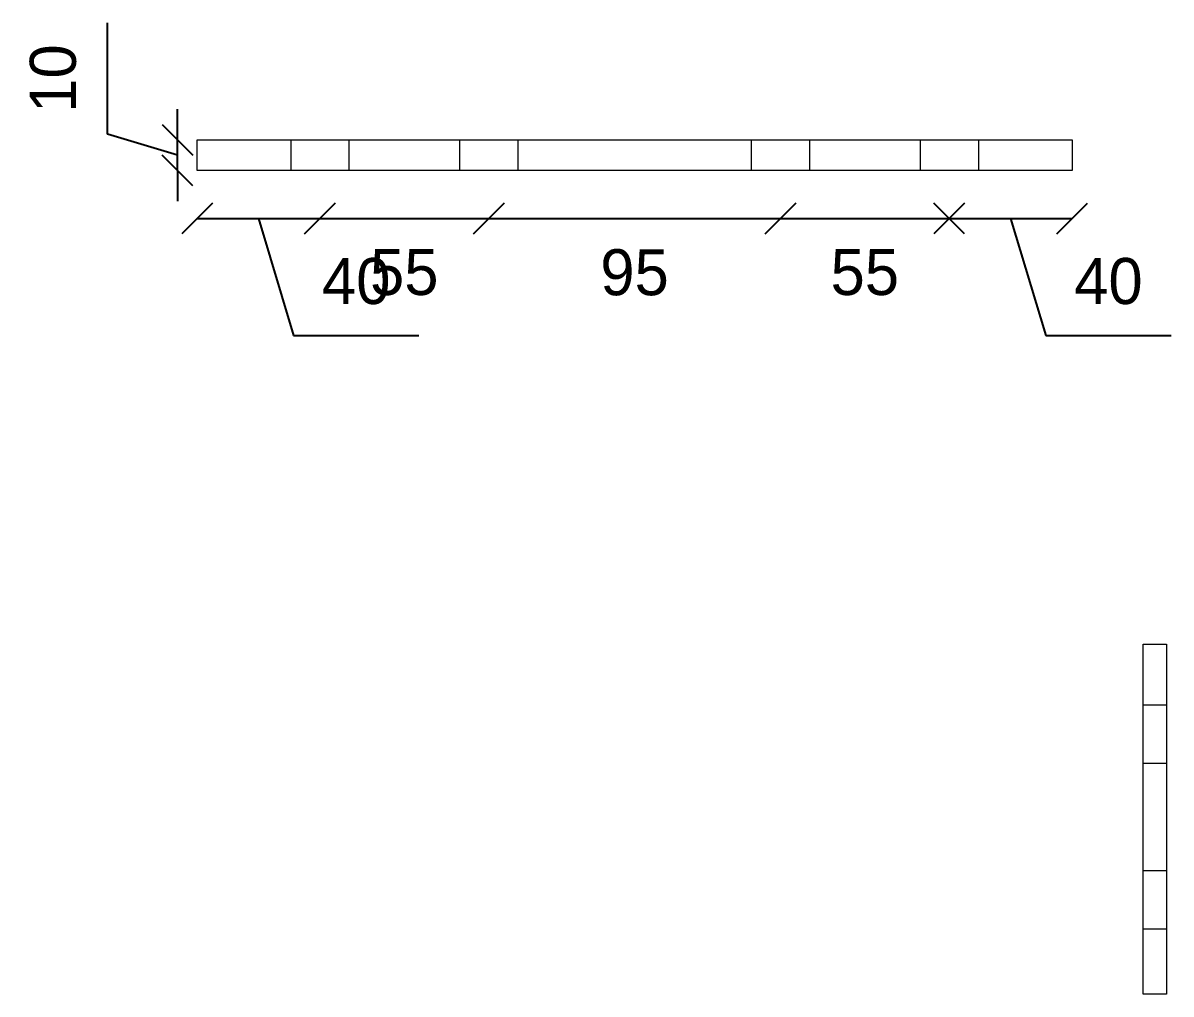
# Model space of a CAD drawing. Header units: millimetres. Extents: x -6949 to 549764, y -83146 to 127128.
# Drawn here: x 19349.4 to 19723.4, y -44212.9 to -43896.6 of the extents above; entities that cross this region are included whole.
import ezdxf

# ---------------------------------------------------------------- set-up
doc = ezdxf.new("R2010")
doc.units = ezdxf.units.MM
doc.layers.add('piastra', color=6, linetype='Continuous', lineweight=18)
doc.layers.add('quote', color=7, linetype='Continuous', lineweight=5, true_color=0x383838)
doc.styles.get("Standard").update_dxf_attribs({"font": ''})
doc.styles.get('Standard').set_extended_font_data('Bahnschrift Light')
doc.dimstyles.new('Q 1_10', dxfattribs={"dimtxt": 15, "dimasz": 10, "dimexe": 0.18, "dimexo": 0.0625, "dimgap": 10, "dimtad": 2, "dimdec": 0, "dimzin": 0, "dimdsep": 46, "dimtxsty": 'Standard', "dimblk": 'OBLIQUE', "dimcen": 0, "dimse1": 1, "dimse2": 1, "dimadec": 0, "dimazin": 0, "dimtfac": 1, "dimtdec": 0, "dimtofl": 0, "dimtmove": 1, "dimatfit": 3, "dimfxl": 1, "dimtolj": 1, "dimtzin": 0, "dimarcsym": 1})

# ---------------------------------------------------------------- blocks, each defined once
blk = doc.blocks.new('_Oblique')
at = {"color": 0, "linetype": 'ByBlock', "lineweight": -2}
blk.add_line((-0.5, -0.5), (0.5, 0.5), dxfattribs=at)
blk = doc.blocks.new('*D592')
at = {"layer": 'Defpoints', "color": 0, "transparency": 16777216}
for p in [(19399.78, -43934.65), (19406.11, -43934.65), (19406.11, -43944.65)]:
    blk.add_point(p, dxfattribs=at)
at = {"layer": 'quote', "color": 0, "lineweight": -2, "transparency": 16777216}
for p, q in [((19376.92, -43932.79), (19376.92, -43896.58)), ((19399.78, -43934.65), (19399.78, -43924.65)), ((19399.78, -43939.65), (19376.92, -43932.79)), ((19399.78, -43944.65), (19399.78, -43934.65)), ((19399.78, -43944.65), (19399.78, -43954.65))]:
    blk.add_line(p, q, dxfattribs=at)
at = {"layer": 'quote', "color": 0, "lineweight": -2, "transparency": 16777216, "xscale": 10, "yscale": 10, "zscale": 10}
for p, rotation in [((19399.78, -43934.65), 270), ((19399.78, -43944.65), 90)]:
    blk.add_blockref('_Oblique', p, dxfattribs=dict(at, rotation=rotation))
at = {"layer": 'quote', "color": 0, "transparency": 16777216, "insert": (19359.25, -43914.69), "char_height": 15, "attachment_point": 5, "rotation": 90}
blk.add_mtext('\\A1;10', dxfattribs=at)
blk = doc.blocks.new('*D593')
at = {"layer": 'Defpoints', "color": 0, "transparency": 16777216}
for p in [(19446.11, -43939.65), (19406.11, -43944.65), (19446.11, -43960.24)]:
    blk.add_point(p, dxfattribs=at)
at = {"layer": 'quote', "color": 0, "lineweight": -2, "transparency": 16777216}
for p, q in [((19406.11, -43960.24), (19446.11, -43960.24)), ((19426.11, -43960.24), (19437.57, -43998.43)), ((19437.57, -43998.43), (19478.35, -43998.43))]:
    blk.add_line(p, q, dxfattribs=at)
at = {"layer": 'quote', "color": 0, "lineweight": -2, "transparency": 16777216, "xscale": 10, "yscale": 10, "zscale": 10, "rotation": 180}
blk.add_blockref('_Oblique', (19406.11, -43960.24), dxfattribs=at)
at = {"layer": 'quote', "color": 0, "lineweight": -2, "transparency": 16777216, "xscale": 10, "yscale": 10, "zscale": 10}
blk.add_blockref('_Oblique', (19446.11, -43960.24), dxfattribs=at)
at = {"layer": 'quote', "color": 0, "transparency": 16777216, "insert": (19457.96, -43980.76), "char_height": 15, "attachment_point": 5}
blk.add_mtext('\\A1;40', dxfattribs=at)
blk = doc.blocks.new('*D594')
at = {"layer": 'Defpoints', "color": 0, "transparency": 16777216}
for p in [(19446.11, -43939.65), (19501.11, -43939.65), (19501.11, -43960.24)]:
    blk.add_point(p, dxfattribs=at)
at = {"layer": 'quote', "color": 0, "lineweight": -2, "transparency": 16777216}
blk.add_line((19446.11, -43960.24), (19501.11, -43960.24), dxfattribs=at)
at = {"layer": 'quote', "color": 0, "lineweight": -2, "transparency": 16777216, "xscale": 10, "yscale": 10, "zscale": 10, "rotation": 180}
blk.add_blockref('_Oblique', (19446.11, -43960.24), dxfattribs=at)
at = {"layer": 'quote', "color": 0, "lineweight": -2, "transparency": 16777216, "xscale": 10, "yscale": 10, "zscale": 10}
blk.add_blockref('_Oblique', (19501.11, -43960.24), dxfattribs=at)
at = {"layer": 'quote', "color": 0, "transparency": 16777216, "insert": (19473.61, -43977.82), "char_height": 15, "attachment_point": 5}
blk.add_mtext('\\A1;55', dxfattribs=at)
blk = doc.blocks.new('*D595')
at = {"layer": 'Defpoints', "color": 0, "transparency": 16777216}
for p in [(19501.11, -43939.65), (19596.12, -43939.65), (19596.12, -43960.24)]:
    blk.add_point(p, dxfattribs=at)
at = {"layer": 'quote', "color": 0, "lineweight": -2, "transparency": 16777216}
blk.add_line((19501.11, -43960.24), (19596.12, -43960.24), dxfattribs=at)
at = {"layer": 'quote', "color": 0, "lineweight": -2, "transparency": 16777216, "xscale": 10, "yscale": 10, "zscale": 10, "rotation": 180}
blk.add_blockref('_Oblique', (19501.11, -43960.24), dxfattribs=at)
at = {"layer": 'quote', "color": 0, "lineweight": -2, "transparency": 16777216, "xscale": 10, "yscale": 10, "zscale": 10}
blk.add_blockref('_Oblique', (19596.12, -43960.24), dxfattribs=at)
at = {"layer": 'quote', "color": 0, "transparency": 16777216, "insert": (19548.62, -43977.89), "char_height": 15, "attachment_point": 5}
blk.add_mtext('\\A1;95', dxfattribs=at)
blk = doc.blocks.new('*D596')
at = {"layer": 'Defpoints', "color": 0, "transparency": 16777216}
for p in [(19596.12, -43939.65), (19651.12, -43939.65), (19651.12, -43960.24)]:
    blk.add_point(p, dxfattribs=at)
at = {"layer": 'quote', "color": 0, "lineweight": -2, "transparency": 16777216}
blk.add_line((19596.12, -43960.24), (19651.12, -43960.24), dxfattribs=at)
at = {"layer": 'quote', "color": 0, "lineweight": -2, "transparency": 16777216, "xscale": 10, "yscale": 10, "zscale": 10}
for p, rotation in [((19596.12, -43960.24), 180), ((19651.12, -43960.24), 90)]:
    blk.add_blockref('_Oblique', p, dxfattribs=dict(at, rotation=rotation))
at = {"layer": 'quote', "color": 0, "transparency": 16777216, "insert": (19623.62, -43977.82), "char_height": 15, "attachment_point": 5}
blk.add_mtext('\\A1;55', dxfattribs=at)
blk = doc.blocks.new('*D597')
at = {"layer": 'Defpoints', "color": 0, "transparency": 16777216}
for p in [(19651.12, -43939.65), (19691.12, -43944.65), (19691.12, -43960.24)]:
    blk.add_point(p, dxfattribs=at)
at = {"layer": 'quote', "color": 0, "lineweight": -2, "transparency": 16777216}
for p, q in [((19651.12, -43960.24), (19691.12, -43960.24)), ((19671.12, -43960.24), (19682.58, -43998.43)), ((19682.58, -43998.43), (19723.37, -43998.43))]:
    blk.add_line(p, q, dxfattribs=at)
at = {"layer": 'quote', "color": 0, "lineweight": -2, "transparency": 16777216, "xscale": 10, "yscale": 10, "zscale": 10, "rotation": 180}
blk.add_blockref('_Oblique', (19651.12, -43960.24), dxfattribs=at)
at = {"layer": 'quote', "color": 0, "lineweight": -2, "transparency": 16777216, "xscale": 10, "yscale": 10, "zscale": 10}
blk.add_blockref('_Oblique', (19691.12, -43960.24), dxfattribs=at)
at = {"layer": 'quote', "color": 0, "transparency": 16777216, "insert": (19702.97, -43980.76), "char_height": 15, "attachment_point": 5}
blk.add_mtext('\\A1;40', dxfattribs=at)

msp = doc.modelspace()

# ---------------------------------------------------------------- linework, layer by layer
at = {"layer": 'piastra'}
for points in [[(19406.11, -43934.65), (19691.12, -43934.65), (19691.12, -43944.65), (19406.11, -43944.65), (19406.11, -43934.65)], [(19436.61, -43934.65), (19436.61, -43944.65)], [(19455.61, -43934.65), (19455.61, -43944.65)], [(19491.61, -43934.65), (19491.61, -43944.65)], [(19510.61, -43934.65), (19510.61, -43944.65)], [(19586.62, -43934.65), (19586.62, -43944.65)], [(19605.62, -43934.65), (19605.62, -43944.65)], [(19641.62, -43934.65), (19641.62, -43944.65)], [(19660.62, -43934.65), (19660.62, -43944.65)], [(19714.34, -44098.93), (19721.84, -44098.93), (19721.84, -44212.94), (19714.34, -44212.94), (19714.34, -44098.93)], [(19714.34, -44118.74), (19721.84, -44118.74)], [(19714.34, -44137.74), (19721.84, -44137.74)], [(19714.34, -44172.74), (19721.84, -44172.74)], [(19714.34, -44191.74), (19721.84, -44191.74)]]:
    msp.add_lwpolyline(points, dxfattribs=at)

# ---------------------------------------------------------------- dimensions: what is measured, and where the dimension line sits
at = {"layer": 'quote'}
dim = msp.add_linear_dim(base=(19399.78, -43934.65), p1=(19406.11, -43944.65), p2=(19406.11, -43934.65), angle=90, dimstyle='Q 1_10', dxfattribs=at)
dim.commit()
dim.dimension.update_dxf_attribs({"geometry": '*D592', "text_midpoint": (19359.25, -43922.79)})
for base, p1, p2, picture, middle in [((19446.11, -43960.24), (19406.11, -43944.65), (19446.11, -43939.65), '*D593', (19447.57, -43980.76)), ((19501.11, -43960.24), (19446.11, -43939.65), (19501.11, -43939.65), '*D594', (19473.61, -43977.82)), ((19596.12, -43960.24), (19501.11, -43939.65), (19596.12, -43939.65), '*D595', (19548.62, -43977.89)), ((19651.12, -43960.24), (19596.12, -43939.65), (19651.12, -43939.65), '*D596', (19623.62, -43977.82)), ((19691.12, -43960.24), (19651.12, -43939.65), (19691.12, -43944.65), '*D597', (19692.58, -43980.76))]:
    dim = msp.add_linear_dim(base=base, p1=p1, p2=p2, dimstyle='Q 1_10', dxfattribs=at)
    dim.commit()
    dim.dimension.update_dxf_attribs({"geometry": picture, "text_midpoint": middle})

doc.saveas('drawing.dxf')
